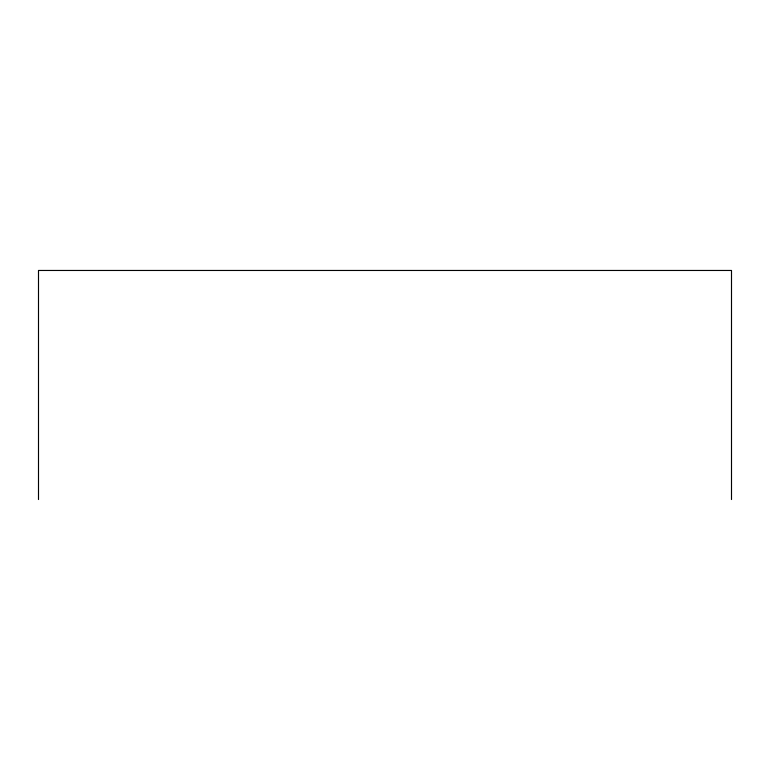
<?xml version="1.0" encoding="UTF-8"?>
<svg xmlns="http://www.w3.org/2000/svg" width="770" height="770" viewBox="0 0 770 770"><rect width="100%" height="100%" fill="white"/><g stroke="black" fill="none" stroke-linecap="round" stroke-linejoin="round"><path stroke-width="1.16" d="M731.5 499.538L731.5 270.463L38.5 270.463L38.5 499.538"/></g></svg>
